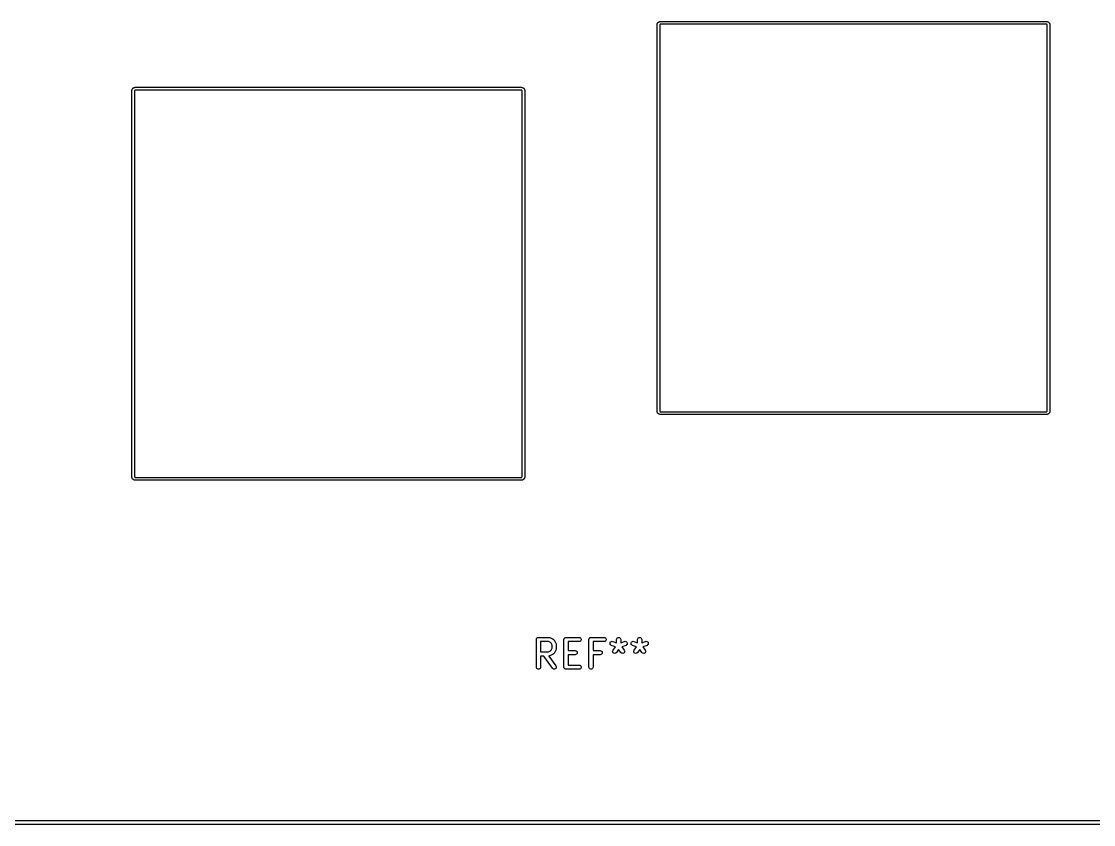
# Model space of a CAD drawing. Extents: x 69 to 219, y -146 to -40.
# Drawn here: x 111.46 to 150.27, y -135.97 to -106.9 of the extents above; entities that cross this region are included whole.
import ezdxf

# ---------------------------------------------------------------- set-up
doc = ezdxf.new("R2010")
doc.units = 0
doc.header["$MEASUREMENT"] = 0
doc.layers.add('BLACK', color=7, linetype='CONTINUOUS')

msp = doc.modelspace()

# ---------------------------------------------------------------- linework, layer by layer
at = {"layer": 'Black'}
for p, q in [((134.47, -107.03), (134.471, -107.026)), ((134.47, -121), (134.47, -107.03)), ((134.471, -107.011), (134.473, -107.006)), ((134.472, -107.014), (134.471, -107.011)), ((134.471, -107.017), (134.472, -107.014)), ((134.471, -107.02), (134.471, -107.017)), ((134.471, -107.022), (134.471, -107.02)), ((134.471, -107.026), (134.471, -107.022)), ((134.473, -107.006), (134.474, -107)), ((134.474, -107), (134.475, -106.997)), ((134.475, -106.997), (134.476, -106.997)), ((134.476, -106.997), (134.478, -106.989)), ((134.478, -106.989), (134.48, -106.982)), ((134.48, -106.982), (134.482, -106.979)), ((134.482, -106.979), (134.483, -106.976)), ((134.483, -106.976), (134.484, -106.974)), ((134.484, -106.974), (134.485, -106.971)), ((134.485, -106.971), (134.488, -106.966)), ((134.488, -106.966), (134.491, -106.961)), ((134.491, -106.961), (134.493, -106.959)), ((134.493, -106.959), (134.495, -106.957)), ((134.495, -106.955), (134.5, -106.95)), ((134.495, -106.957), (134.495, -106.955)), ((134.495, -106.957), (134.495, -106.957)), ((134.5, -106.95), (134.504, -106.945)), ((134.504, -106.945), (134.505, -106.944)), ((134.505, -106.944), (134.507, -106.942)), ((134.507, -106.942), (134.507, -106.941)), ((134.507, -106.941), (134.508, -106.941)), ((134.508, -106.941), (134.51, -106.939)), ((134.51, -106.939), (134.511, -106.938)), ((134.511, -106.938), (134.516, -106.934)), ((134.516, -106.934), (134.521, -106.929)), ((134.521, -106.929), (134.523, -106.929)), ((134.523, -106.929), (134.526, -106.926)), ((134.523, -106.929), (134.523, -106.929)), ((134.526, -106.926), (134.529, -106.924)), ((134.529, -106.924), (134.533, -106.921)), ((134.533, -106.921), (134.537, -106.919)), ((134.537, -106.919), (134.541, -106.918)), ((134.541, -106.918), (134.544, -106.916)), ((134.544, -106.916), (134.546, -106.916)), ((134.546, -106.915), (134.554, -106.913)), ((134.546, -106.916), (134.546, -106.915)), ((134.554, -106.913), (134.56, -106.91)), ((134.56, -106.91), (134.562, -106.91)), ((134.562, -106.91), (134.563, -106.91)), ((134.563, -106.909), (134.566, -106.908)), ((134.563, -106.91), (134.563, -106.909)), ((134.566, -106.908), (134.572, -106.907)), ((134.571, -107.026), (134.57, -107.028)), ((134.57, -107.028), (134.57, -107.032)), ((134.57, -107.032), (134.57, -107.034)), ((134.57, -107.034), (134.57, -120.996)), ((134.573, -107.018), (134.571, -107.026)), ((134.572, -106.907), (134.577, -106.905)), ((134.574, -107.018), (134.573, -107.018)), ((134.575, -107.016), (134.574, -107.018)), ((134.578, -107.012), (134.575, -107.016)), ((134.577, -106.905), (134.58, -106.906)), ((134.582, -107.009), (134.578, -107.012)), ((134.578, -107.012), (134.578, -107.012)), ((134.578, -107.012), (134.578, -107.012)), ((134.58, -106.906), (134.583, -106.905)), ((134.583, -107.008), (134.582, -107.009)), ((134.583, -106.905), (134.586, -106.905)), ((134.584, -107.008), (134.583, -107.008)), ((134.592, -107.005), (134.584, -107.007)), ((134.584, -107.007), (134.584, -107.008)), ((134.586, -106.905), (134.588, -106.905)), ((134.588, -106.905), (134.592, -106.905)), ((134.592, -106.905), (134.596, -106.904)), ((134.594, -107.004), (134.592, -107.005)), ((134.598, -107.004), (134.594, -107.004)), ((134.596, -106.904), (148.566, -106.904)), ((134.6, -107.004), (134.598, -107.004)), ((148.562, -107.004), (134.6, -107.004)), ((148.566, -107.004), (148.562, -107.004)), ((148.566, -106.904), (148.57, -106.905)), ((148.569, -107.004), (148.566, -107.004)), ((148.571, -107.005), (148.569, -107.004)), ((148.57, -106.905), (148.573, -106.905)), ((148.575, -107.006), (148.571, -107.005)), ((148.573, -106.905), (148.577, -106.905)), ((148.576, -107.007), (148.575, -107.006)), ((148.578, -107.007), (148.576, -107.007)), ((148.577, -106.905), (148.58, -106.905)), ((148.581, -107.009), (148.578, -107.007)), ((148.58, -106.905), (148.583, -106.906)), ((148.583, -107.011), (148.581, -107.009)), ((148.583, -106.906), (148.586, -106.905)), ((148.585, -107.012), (148.583, -107.011)), ((148.586, -107.014), (148.585, -107.012)), ((148.586, -106.905), (148.591, -106.907)), ((148.589, -107.018), (148.586, -107.014)), ((148.59, -107.019), (148.589, -107.018)), ((148.59, -107.02), (148.59, -107.019)), ((148.591, -107.022), (148.59, -107.02)), ((148.591, -106.907), (148.597, -106.908)), ((148.591, -107.023), (148.591, -107.022)), ((148.591, -107.024), (148.591, -107.023)), ((148.592, -107.032), (148.591, -107.024)), ((148.593, -107.036), (148.592, -107.032)), ((148.593, -120.993), (148.593, -107.036)), ((148.597, -106.908), (148.6, -106.909)), ((148.6, -106.909), (148.602, -106.91)), ((148.602, -106.91), (148.603, -106.911)), ((148.603, -106.911), (148.607, -106.912)), ((148.607, -106.912), (148.614, -106.914)), ((148.614, -106.914), (148.617, -106.916)), ((148.617, -106.916), (148.62, -106.917)), ((148.62, -106.917), (148.62, -106.917)), ((148.62, -106.917), (148.621, -106.917)), ((148.621, -106.917), (148.628, -106.921)), ((148.628, -106.921), (148.635, -106.925)), ((148.635, -106.925), (148.635, -106.925)), ((148.635, -106.925), (148.636, -106.926)), ((148.636, -106.926), (148.639, -106.928)), ((148.639, -106.928), (148.641, -106.929)), ((148.641, -106.929), (148.645, -106.933)), ((148.645, -106.933), (148.65, -106.937)), ((148.65, -106.937), (148.653, -106.94)), ((148.653, -106.94), (148.656, -106.942)), ((148.656, -106.942), (148.658, -106.944)), ((148.658, -106.944), (148.659, -106.945)), ((148.659, -106.945), (148.663, -106.95)), ((148.663, -106.95), (148.668, -106.955)), ((148.668, -106.955), (148.668, -106.957)), ((148.668, -106.957), (148.67, -106.959)), ((148.67, -106.959), (148.67, -106.96)), ((148.67, -106.96), (148.671, -106.961)), ((148.671, -106.961), (148.674, -106.965)), ((148.674, -106.965), (148.677, -106.97)), ((148.677, -106.97), (148.68, -106.976)), ((148.68, -106.976), (148.683, -106.982)), ((148.683, -106.982), (148.685, -106.989)), ((148.685, -106.989), (148.687, -106.997)), ((148.687, -106.997), (148.688, -106.999)), ((148.688, -106.999), (148.688, -107.001)), ((148.688, -107.001), (148.69, -107.009)), ((148.69, -107.009), (148.691, -107.017)), ((148.691, -107.017), (148.691, -107.018)), ((148.691, -107.018), (148.692, -107.022)), ((148.692, -107.022), (148.693, -107.03)), ((148.693, -107.03), (148.693, -121)), ((115.458, -109.412), (115.459, -109.408)), ((115.458, -123.382), (115.458, -109.412)), ((115.459, -109.396), (115.461, -109.389)), ((115.459, -109.398), (115.459, -109.396)), ((115.459, -109.399), (115.459, -109.398)), ((115.459, -109.401), (115.459, -109.399)), ((115.459, -109.405), (115.459, -109.401)), ((115.459, -109.408), (115.459, -109.405)), ((115.461, -109.389), (115.462, -109.382)), ((115.462, -109.382), (115.463, -109.381)), ((115.463, -109.379), (115.464, -109.378)), ((115.463, -109.381), (115.463, -109.379)), ((115.464, -109.378), (115.466, -109.371)), ((115.464, -109.378), (115.464, -109.378)), ((115.466, -109.371), (115.468, -109.364)), ((115.468, -109.364), (115.47, -109.361)), ((115.47, -109.361), (115.471, -109.358)), ((115.471, -109.358), (115.472, -109.356)), ((115.472, -109.356), (115.473, -109.353)), ((115.473, -109.353), (115.476, -109.348)), ((115.476, -109.348), (115.479, -109.343)), ((115.479, -109.343), (115.481, -109.341)), ((115.481, -109.341), (115.483, -109.339)), ((115.483, -109.337), (115.488, -109.332)), ((115.483, -109.339), (115.483, -109.337)), ((115.483, -109.339), (115.483, -109.339)), ((115.488, -109.332), (115.492, -109.327)), ((115.492, -109.327), (115.493, -109.326)), ((115.493, -109.325), (115.496, -109.322)), ((115.493, -109.326), (115.493, -109.325)), ((115.496, -109.322), (115.499, -109.319)), ((115.499, -109.319), (115.502, -109.316)), ((115.502, -109.316), (115.505, -109.313)), ((115.505, -109.313), (115.509, -109.311)), ((115.509, -109.311), (115.513, -109.308)), ((115.513, -109.308), (115.514, -109.308)), ((115.514, -109.308), (115.515, -109.307)), ((115.515, -109.307), (115.516, -109.306)), ((115.516, -109.306), (115.517, -109.306)), ((115.517, -109.306), (115.523, -109.302)), ((115.523, -109.302), (115.53, -109.299)), ((115.53, -109.299), (115.531, -109.298)), ((115.531, -109.298), (115.534, -109.296)), ((115.531, -109.298), (115.531, -109.298)), ((115.534, -109.296), (115.538, -109.295)), ((115.538, -109.295), (115.542, -109.293)), ((115.542, -109.293), (115.547, -109.292)), ((115.547, -109.292), (115.551, -109.291)), ((115.551, -109.291), (115.553, -109.29)), ((115.553, -109.29), (115.555, -109.29)), ((115.555, -109.29), (115.563, -109.288)), ((115.559, -109.406), (115.558, -109.41)), ((115.558, -109.41), (115.558, -109.412)), ((115.558, -109.412), (115.558, -109.416)), ((115.558, -109.416), (115.558, -123.378)), ((115.56, -109.403), (115.559, -109.406)), ((115.561, -109.402), (115.56, -109.403)), ((115.563, -109.398), (115.561, -109.4)), ((115.561, -109.4), (115.561, -109.402)), ((115.563, -109.288), (115.571, -109.287)), ((115.566, -109.394), (115.563, -109.398)), ((115.567, -109.392), (115.566, -109.394)), ((115.568, -109.392), (115.567, -109.392)), ((115.569, -109.391), (115.568, -109.392)), ((115.576, -109.388), (115.569, -109.391)), ((115.571, -109.287), (115.574, -109.287)), ((115.574, -109.287), (115.576, -109.287)), ((115.576, -109.287), (115.58, -109.287)), ((115.577, -109.387), (115.576, -109.388)), ((115.578, -109.387), (115.577, -109.387)), ((115.582, -109.386), (115.578, -109.387)), ((115.58, -109.287), (115.584, -109.286)), ((115.586, -109.386), (115.582, -109.386)), ((115.584, -109.286), (129.554, -109.286)), ((115.588, -109.386), (115.586, -109.386)), ((129.55, -109.386), (115.588, -109.386)), ((129.554, -109.386), (129.55, -109.386)), ((129.554, -109.286), (129.558, -109.287)), ((129.557, -109.386), (129.554, -109.386)), ((129.561, -109.387), (129.557, -109.386)), ((129.558, -109.287), (129.561, -109.287)), ((129.561, -109.287), (129.565, -109.287)), ((129.562, -109.387), (129.561, -109.387)), ((129.563, -109.388), (129.562, -109.387)), ((129.57, -109.391), (129.563, -109.388)), ((129.565, -109.287), (129.568, -109.287)), ((129.568, -109.287), (129.576, -109.288)), ((129.573, -109.394), (129.57, -109.391)), ((129.57, -109.391), (129.57, -109.391)), ((129.574, -109.396), (129.573, -109.394)), ((129.577, -109.4), (129.574, -109.396)), ((129.576, -109.288), (129.584, -109.29)), ((129.578, -109.401), (129.577, -109.4)), ((129.578, -109.402), (129.578, -109.401)), ((129.579, -109.403), (129.578, -109.402)), ((129.578, -109.402), (129.578, -109.402)), ((129.58, -109.406), (129.579, -109.403)), ((129.581, -109.41), (129.58, -109.406)), ((129.581, -109.412), (129.581, -109.41)), ((129.581, -109.416), (129.581, -109.412)), ((129.581, -123.378), (129.581, -109.416)), ((129.584, -109.29), (129.586, -109.29)), ((129.586, -109.29), (129.588, -109.291)), ((129.588, -109.291), (129.592, -109.292)), ((129.592, -109.292), (129.597, -109.293)), ((129.597, -109.293), (129.601, -109.295)), ((129.601, -109.295), (129.605, -109.296)), ((129.605, -109.296), (129.608, -109.298)), ((129.608, -109.298), (129.609, -109.299)), ((129.609, -109.299), (129.616, -109.302)), ((129.616, -109.302), (129.622, -109.306)), ((129.622, -109.306), (129.623, -109.306)), ((129.623, -109.306), (129.624, -109.307)), ((129.624, -109.307), (129.627, -109.309)), ((129.627, -109.309), (129.629, -109.31)), ((129.629, -109.31), (129.635, -109.316)), ((129.635, -109.316), (129.641, -109.321)), ((129.641, -109.321), (129.643, -109.323)), ((129.643, -109.323), (129.644, -109.324)), ((129.644, -109.324), (129.646, -109.326)), ((129.646, -109.326), (129.647, -109.327)), ((129.647, -109.327), (129.651, -109.332)), ((129.651, -109.332), (129.656, -109.337)), ((129.656, -109.337), (129.656, -109.339)), ((129.656, -109.339), (129.658, -109.341)), ((129.658, -109.341), (129.658, -109.342)), ((129.658, -109.342), (129.659, -109.343)), ((129.659, -109.343), (129.662, -109.347)), ((129.662, -109.347), (129.665, -109.352)), ((129.665, -109.352), (129.668, -109.358)), ((129.668, -109.358), (129.671, -109.364)), ((129.671, -109.364), (129.673, -109.371)), ((129.673, -109.371), (129.675, -109.378)), ((129.675, -109.378), (129.675, -109.378)), ((129.675, -109.378), (129.676, -109.379)), ((129.676, -109.379), (129.676, -109.381)), ((129.676, -109.381), (129.677, -109.382)), ((129.677, -109.382), (129.678, -109.389)), ((129.678, -109.389), (129.68, -109.396)), ((129.68, -109.396), (129.68, -109.398)), ((129.68, -109.398), (129.68, -109.399)), ((129.68, -109.399), (129.68, -109.401)), ((129.68, -109.401), (129.68, -109.405)), ((129.68, -109.405), (129.68, -109.408)), ((129.68, -109.408), (129.681, -109.412)), ((129.681, -109.412), (129.681, -123.382)), ((134.471, -121.004), (134.47, -121)), ((134.471, -121.007), (134.471, -121.004)), ((134.471, -121.011), (134.471, -121.007)), ((134.471, -121.014), (134.471, -121.011)), ((134.472, -121.017), (134.471, -121.014)), ((134.471, -121.02), (134.472, -121.017)), ((134.473, -121.025), (134.471, -121.02)), ((134.474, -121.031), (134.473, -121.025)), ((134.475, -121.034), (134.474, -121.031)), ((134.476, -121.036), (134.475, -121.034)), ((134.477, -121.037), (134.476, -121.036)), ((134.478, -121.041), (134.477, -121.037)), ((134.48, -121.048), (134.478, -121.041)), ((134.482, -121.051), (134.48, -121.048)), ((134.483, -121.054), (134.482, -121.051)), ((134.484, -121.056), (134.483, -121.054)), ((134.485, -121.059), (134.484, -121.056)), ((134.488, -121.064), (134.485, -121.059)), ((134.491, -121.069), (134.488, -121.064)), ((134.493, -121.071), (134.491, -121.069)), ((134.495, -121.073), (134.493, -121.071)), ((134.495, -121.074), (134.495, -121.073)), ((134.498, -121.078), (134.495, -121.074)), ((134.503, -121.084), (134.498, -121.078)), ((134.506, -121.087), (134.503, -121.084)), ((134.508, -121.09), (134.506, -121.087)), ((134.51, -121.092), (134.508, -121.09)), ((134.511, -121.093), (134.51, -121.092)), ((134.516, -121.097), (134.511, -121.093)), ((134.521, -121.102), (134.516, -121.097)), ((134.57, -120.996), (134.57, -121)), ((134.57, -121), (134.57, -121.003)), ((134.57, -121.003), (134.571, -121.005)), ((134.571, -121.005), (134.572, -121.009)), ((134.572, -121.009), (134.573, -121.01)), ((134.573, -121.01), (134.573, -121.012)), ((134.573, -121.012), (134.575, -121.014)), ((134.575, -121.014), (134.578, -121.018)), ((134.578, -121.018), (134.578, -121.019)), ((134.578, -121.019), (134.58, -121.02)), ((134.58, -121.02), (134.583, -121.022)), ((134.583, -121.022), (134.585, -121.023)), ((134.585, -121.023), (134.587, -121.024)), ((134.587, -121.024), (134.588, -121.025)), ((134.588, -121.025), (134.589, -121.025)), ((134.589, -121.025), (134.59, -121.025)), ((134.59, -121.025), (134.594, -121.026)), ((134.594, -121.026), (134.598, -121.026)), ((134.598, -121.026), (134.6, -121.026)), ((134.6, -121.026), (148.562, -121.026)), ((148.562, -121.026), (148.566, -121.026)), ((148.566, -121.026), (148.569, -121.026)), ((148.569, -121.026), (148.573, -121.025)), ((148.573, -121.025), (148.574, -121.025)), ((148.574, -121.025), (148.574, -121.025)), ((148.574, -121.025), (148.575, -121.025)), ((148.575, -121.025), (148.576, -121.024)), ((148.576, -121.024), (148.579, -121.023)), ((148.579, -121.023), (148.582, -121.02)), ((148.582, -121.02), (148.583, -121.02)), ((148.583, -121.02), (148.585, -121.019)), ((148.583, -121.02), (148.583, -121.02)), ((148.585, -121.018), (148.586, -121.016)), ((148.585, -121.019), (148.585, -121.018)), ((148.586, -121.016), (148.589, -121.012)), ((148.589, -121.012), (148.59, -121.011)), ((148.59, -121.01), (148.591, -121.009)), ((148.59, -121.011), (148.59, -121.01)), ((148.59, -121.01), (148.59, -121.01)), ((148.591, -121.007), (148.592, -121)), ((148.591, -121.008), (148.591, -121.007)), ((148.591, -121.009), (148.591, -121.008)), ((148.591, -121.008), (148.591, -121.008)), ((148.592, -121), (148.593, -120.993)), ((148.593, -120.993), (148.593, -120.993)), ((148.65, -121.094), (148.645, -121.098)), ((148.655, -121.089), (148.65, -121.094)), ((148.66, -121.084), (148.655, -121.089)), ((148.665, -121.078), (148.66, -121.084)), ((148.67, -121.071), (148.665, -121.078)), ((148.671, -121.069), (148.67, -121.07)), ((148.67, -121.07), (148.67, -121.071)), ((148.674, -121.065), (148.671, -121.069)), ((148.677, -121.06), (148.674, -121.065)), ((148.68, -121.054), (148.677, -121.06)), ((148.683, -121.048), (148.68, -121.054)), ((148.685, -121.041), (148.683, -121.048)), ((148.687, -121.034), (148.685, -121.041)), ((148.688, -121.032), (148.687, -121.034)), ((148.69, -121.022), (148.688, -121.03)), ((148.688, -121.03), (148.688, -121.032)), ((148.691, -121.014), (148.69, -121.022)), ((148.692, -121.007), (148.691, -121.014)), ((148.691, -121.014), (148.691, -121.014)), ((148.693, -121), (148.692, -121.007)), ((134.523, -121.102), (134.521, -121.102)), ((134.525, -121.104), (134.523, -121.102)), ((134.526, -121.104), (134.525, -121.104)), ((134.527, -121.105), (134.526, -121.104)), ((134.533, -121.108), (134.527, -121.105)), ((134.538, -121.112), (134.533, -121.108)), ((134.542, -121.114), (134.538, -121.112)), ((134.544, -121.115), (134.542, -121.114)), ((134.545, -121.115), (134.544, -121.115)), ((134.546, -121.116), (134.545, -121.115)), ((134.554, -121.118), (134.546, -121.116)), ((134.56, -121.121), (134.554, -121.118)), ((134.562, -121.121), (134.56, -121.121)), ((134.563, -121.121), (134.562, -121.121)), ((134.565, -121.122), (134.563, -121.121)), ((134.567, -121.122), (134.565, -121.122)), ((134.575, -121.124), (134.567, -121.122)), ((134.583, -121.125), (134.575, -121.124)), ((134.586, -121.125), (134.583, -121.125)), ((134.588, -121.125), (134.586, -121.125)), ((134.592, -121.125), (134.588, -121.125)), ((134.596, -121.126), (134.592, -121.125)), ((148.566, -121.126), (134.596, -121.126)), ((148.57, -121.125), (148.566, -121.126)), ((148.573, -121.125), (148.57, -121.125)), ((148.577, -121.125), (148.573, -121.125)), ((148.58, -121.125), (148.577, -121.125)), ((148.588, -121.124), (148.58, -121.125)), ((148.596, -121.122), (148.588, -121.124)), ((148.598, -121.122), (148.596, -121.122)), ((148.6, -121.121), (148.598, -121.122)), ((148.607, -121.119), (148.6, -121.121)), ((148.614, -121.117), (148.607, -121.119)), ((148.62, -121.114), (148.614, -121.117)), ((148.626, -121.111), (148.62, -121.114)), ((148.62, -121.114), (148.62, -121.114)), ((148.629, -121.109), (148.626, -121.111)), ((148.632, -121.108), (148.629, -121.109)), ((148.637, -121.104), (148.632, -121.108)), ((148.641, -121.102), (148.637, -121.104)), ((148.645, -121.098), (148.641, -121.102)), ((115.459, -123.386), (115.458, -123.382)), ((115.459, -123.39), (115.459, -123.386)), ((115.459, -123.392), (115.459, -123.39)), ((115.459, -123.395), (115.459, -123.392)), ((115.46, -123.398), (115.459, -123.395)), ((115.459, -123.401), (115.46, -123.398)), ((115.461, -123.406), (115.459, -123.401)), ((115.462, -123.412), (115.461, -123.406)), ((115.463, -123.415), (115.462, -123.412)), ((115.464, -123.415), (115.463, -123.415)), ((115.466, -123.423), (115.464, -123.415)), ((115.468, -123.43), (115.466, -123.423)), ((115.558, -123.378), (115.558, -123.38)), ((115.558, -123.38), (115.558, -123.384)), ((115.558, -123.384), (115.559, -123.386)), ((115.559, -123.386), (115.561, -123.394)), ((115.561, -123.394), (115.562, -123.394)), ((115.562, -123.394), (115.563, -123.396)), ((115.563, -123.396), (115.566, -123.4)), ((115.566, -123.4), (115.566, -123.4)), ((115.566, -123.4), (115.566, -123.4)), ((115.566, -123.4), (115.57, -123.403)), ((115.57, -123.403), (115.571, -123.404)), ((115.571, -123.404), (115.573, -123.405)), ((115.573, -123.405), (115.577, -123.406)), ((115.577, -123.406), (115.579, -123.407)), ((115.579, -123.407), (115.579, -123.407)), ((115.579, -123.407), (115.582, -123.408)), ((115.582, -123.408), (115.586, -123.408)), ((115.586, -123.408), (115.588, -123.408)), ((115.588, -123.408), (129.55, -123.408)), ((129.55, -123.408), (129.554, -123.408)), ((129.554, -123.408), (129.557, -123.408)), ((129.557, -123.408), (129.56, -123.407)), ((129.56, -123.407), (129.562, -123.406)), ((129.56, -123.407), (129.56, -123.407)), ((129.562, -123.406), (129.566, -123.405)), ((129.566, -123.405), (129.568, -123.404)), ((129.568, -123.404), (129.571, -123.401)), ((129.568, -123.404), (129.568, -123.404)), ((129.571, -123.401), (129.573, -123.4)), ((129.573, -123.4), (129.574, -123.398)), ((129.574, -123.398), (129.577, -123.394)), ((129.577, -123.394), (129.578, -123.393)), ((129.578, -123.392), (129.58, -123.386)), ((129.578, -123.393), (129.578, -123.392)), ((129.58, -123.386), (129.581, -123.384)), ((129.581, -123.38), (129.581, -123.378)), ((129.581, -123.384), (129.581, -123.38)), ((129.673, -123.423), (129.671, -123.43)), ((129.675, -123.415), (129.673, -123.423)), ((129.676, -123.415), (129.675, -123.415)), ((129.677, -123.412), (129.676, -123.415)), ((129.678, -123.406), (129.677, -123.412)), ((129.68, -123.401), (129.678, -123.406)), ((129.68, -123.395), (129.679, -123.398)), ((129.679, -123.398), (129.68, -123.401)), ((129.681, -123.382), (129.68, -123.386)), ((129.68, -123.386), (129.68, -123.39)), ((129.68, -123.39), (129.68, -123.392)), ((129.68, -123.392), (129.68, -123.395)), ((115.47, -123.433), (115.468, -123.43)), ((115.471, -123.436), (115.47, -123.433)), ((115.472, -123.438), (115.471, -123.436)), ((115.473, -123.441), (115.472, -123.438)), ((115.476, -123.446), (115.473, -123.441)), ((115.479, -123.451), (115.476, -123.446)), ((115.481, -123.453), (115.479, -123.451)), ((115.483, -123.455), (115.481, -123.453)), ((115.483, -123.457), (115.483, -123.455)), ((115.483, -123.455), (115.483, -123.455)), ((115.488, -123.462), (115.483, -123.457)), ((115.492, -123.467), (115.488, -123.462)), ((115.493, -123.468), (115.492, -123.467)), ((115.495, -123.47), (115.493, -123.468)), ((115.495, -123.471), (115.495, -123.47)), ((115.496, -123.471), (115.495, -123.471)), ((115.498, -123.473), (115.496, -123.471)), ((115.499, -123.474), (115.498, -123.473)), ((115.504, -123.478), (115.499, -123.474)), ((115.509, -123.483), (115.504, -123.478)), ((115.511, -123.483), (115.509, -123.483)), ((115.514, -123.486), (115.511, -123.483)), ((115.511, -123.483), (115.511, -123.483)), ((115.517, -123.488), (115.514, -123.486)), ((115.521, -123.491), (115.517, -123.488)), ((115.525, -123.493), (115.521, -123.491)), ((115.529, -123.494), (115.525, -123.493)), ((115.532, -123.496), (115.529, -123.494)), ((115.534, -123.497), (115.532, -123.496)), ((115.538, -123.498), (115.534, -123.497)), ((115.544, -123.501), (115.538, -123.498)), ((115.55, -123.503), (115.544, -123.501)), ((115.555, -123.504), (115.55, -123.503)), ((115.563, -123.506), (115.555, -123.504)), ((115.571, -123.507), (115.563, -123.506)), ((115.574, -123.507), (115.571, -123.507)), ((115.576, -123.507), (115.574, -123.507)), ((115.58, -123.507), (115.576, -123.507)), ((115.584, -123.508), (115.58, -123.507)), ((129.554, -123.508), (115.584, -123.508)), ((129.558, -123.507), (129.554, -123.508)), ((129.561, -123.507), (129.558, -123.507)), ((129.565, -123.507), (129.561, -123.507)), ((129.568, -123.507), (129.565, -123.507)), ((129.576, -123.506), (129.568, -123.507)), ((129.584, -123.504), (129.576, -123.506)), ((129.589, -123.503), (129.584, -123.504)), ((129.595, -123.501), (129.589, -123.503)), ((129.601, -123.498), (129.595, -123.501)), ((129.605, -123.497), (129.601, -123.498)), ((129.607, -123.496), (129.605, -123.497)), ((129.61, -123.494), (129.607, -123.496)), ((129.614, -123.493), (129.61, -123.494)), ((129.618, -123.491), (129.614, -123.493)), ((129.622, -123.488), (129.618, -123.491)), ((129.625, -123.486), (129.622, -123.488)), ((129.628, -123.483), (129.625, -123.486)), ((129.63, -123.482), (129.628, -123.483)), ((129.633, -123.479), (129.63, -123.482)), ((129.638, -123.475), (129.633, -123.479)), ((129.641, -123.472), (129.638, -123.475)), ((129.644, -123.47), (129.641, -123.472)), ((129.646, -123.468), (129.644, -123.47)), ((129.647, -123.467), (129.646, -123.468)), ((129.651, -123.462), (129.647, -123.467)), ((129.656, -123.457), (129.651, -123.462)), ((129.658, -123.453), (129.656, -123.455)), ((129.656, -123.455), (129.656, -123.457)), ((129.659, -123.451), (129.658, -123.452)), ((129.658, -123.452), (129.658, -123.453)), ((129.662, -123.447), (129.659, -123.451)), ((129.665, -123.442), (129.662, -123.447)), ((129.668, -123.436), (129.665, -123.442)), ((129.671, -123.43), (129.668, -123.436)), ((130.101, -129.254), (130.104, -129.248)), ((130.104, -129.248), (130.105, -129.242)), ((130.105, -129.242), (130.108, -129.236)), ((130.108, -129.236), (130.11, -129.23)), ((130.11, -129.23), (130.115, -129.225)), ((130.115, -129.225), (130.118, -129.219)), ((130.118, -129.219), (130.123, -129.215)), ((130.123, -129.215), (130.127, -129.21)), ((130.127, -129.21), (130.133, -129.207)), ((130.133, -129.207), (130.138, -129.202)), ((130.138, -129.202), (130.144, -129.2)), ((130.144, -129.2), (130.15, -129.197)), ((130.15, -129.197), (130.156, -129.196)), ((130.156, -129.196), (130.162, -129.194)), ((130.162, -129.194), (130.169, -129.194)), ((130.169, -129.194), (130.175, -129.192)), ((130.175, -129.192), (130.556, -129.192)), ((130.556, -129.192), (130.56, -129.193)), ((130.56, -129.193), (130.565, -129.193)), ((130.565, -129.193), (130.573, -129.195)), ((130.573, -129.195), (130.582, -129.197)), ((130.582, -129.197), (130.586, -129.199)), ((130.586, -129.199), (130.59, -129.2)), ((130.59, -129.2), (130.685, -129.248)), ((130.685, -129.248), (130.695, -129.255)), ((131.101, -129.254), (131.104, -129.248)), ((131.104, -129.248), (131.105, -129.242)), ((131.105, -129.242), (131.108, -129.236)), ((131.108, -129.236), (131.11, -129.23)), ((131.11, -129.23), (131.115, -129.225)), ((131.115, -129.225), (131.118, -129.219)), ((131.118, -129.219), (131.123, -129.215)), ((131.123, -129.215), (131.127, -129.21)), ((131.127, -129.21), (131.133, -129.207)), ((131.133, -129.207), (131.138, -129.202)), ((131.138, -129.202), (131.144, -129.2)), ((131.144, -129.2), (131.15, -129.197)), ((131.15, -129.197), (131.156, -129.196)), ((131.156, -129.196), (131.162, -129.194)), ((131.162, -129.194), (131.169, -129.194)), ((131.169, -129.194), (131.175, -129.192)), ((131.175, -129.192), (131.651, -129.192)), ((131.651, -129.192), (131.677, -129.197)), ((131.677, -129.197), (131.7, -129.21)), ((131.7, -129.21), (131.716, -129.23)), ((131.716, -129.23), (131.725, -129.254)), ((132.006, -129.254), (132.008, -129.248)), ((132.008, -129.248), (132.01, -129.242)), ((132.01, -129.242), (132.013, -129.236)), ((132.013, -129.236), (132.015, -129.23)), ((132.015, -129.23), (132.019, -129.225)), ((132.019, -129.225), (132.023, -129.219)), ((132.023, -129.219), (132.028, -129.215)), ((132.028, -129.215), (132.032, -129.21)), ((132.032, -129.21), (132.037, -129.207)), ((132.037, -129.207), (132.042, -129.202)), ((132.042, -129.202), (132.049, -129.2)), ((132.049, -129.2), (132.054, -129.197)), ((132.054, -129.197), (132.061, -129.196)), ((132.061, -129.196), (132.067, -129.194)), ((132.067, -129.194), (132.074, -129.194)), ((132.074, -129.194), (132.08, -129.192)), ((132.08, -129.192), (132.556, -129.192)), ((132.556, -129.192), (132.582, -129.197)), ((132.582, -129.197), (132.604, -129.21)), ((132.604, -129.21), (132.621, -129.23)), ((132.621, -129.23), (132.63, -129.254)), ((133.005, -129.267), (133.01, -129.242)), ((133.01, -129.242), (133.023, -129.219)), ((133.023, -129.219), (133.042, -129.202)), ((133.042, -129.202), (133.067, -129.194)), ((133.067, -129.194), (133.093, -129.194)), ((133.093, -129.194), (133.118, -129.202)), ((133.118, -129.202), (133.137, -129.219)), ((133.137, -129.219), (133.15, -129.242)), ((133.15, -129.242), (133.155, -129.267)), ((133.767, -129.267), (133.771, -129.242)), ((133.771, -129.242), (133.784, -129.219)), ((133.784, -129.219), (133.804, -129.202)), ((133.804, -129.202), (133.829, -129.194)), ((133.829, -129.194), (133.855, -129.194)), ((133.855, -129.194), (133.879, -129.202)), ((133.879, -129.202), (133.899, -129.219)), ((133.899, -129.219), (133.912, -129.242)), ((133.912, -129.242), (133.917, -129.267)), ((130.1, -129.267), (130.101, -129.261)), ((130.1, -130.267), (130.1, -129.267)), ((130.101, -129.261), (130.101, -129.254)), ((130.25, -129.342), (130.25, -129.716)), ((130.538, -129.342), (130.25, -129.342)), ((130.607, -129.377), (130.538, -129.342)), ((130.637, -129.407), (130.607, -129.377)), ((130.672, -129.476), (130.637, -129.407)), ((130.637, -129.652), (130.672, -129.583)), ((130.672, -129.583), (130.672, -129.476)), ((130.695, -129.255), (130.704, -129.262)), ((130.704, -129.262), (130.752, -129.31)), ((130.752, -129.31), (130.759, -129.319)), ((130.759, -129.319), (130.766, -129.329)), ((130.766, -129.329), (130.814, -129.424)), ((130.814, -129.634), (130.766, -129.729)), ((130.814, -129.424), (130.815, -129.428)), ((130.815, -129.63), (130.814, -129.634)), ((130.815, -129.428), (130.817, -129.432)), ((130.817, -129.626), (130.815, -129.63)), ((130.817, -129.432), (130.819, -129.441)), ((130.819, -129.618), (130.817, -129.626)), ((130.819, -129.441), (130.821, -129.449)), ((130.821, -129.609), (130.819, -129.618)), ((130.821, -129.449), (130.821, -129.454)), ((130.821, -129.454), (130.822, -129.458)), ((130.822, -129.601), (130.821, -129.605)), ((130.821, -129.605), (130.821, -129.609)), ((130.822, -129.458), (130.822, -129.601)), ((131.1, -129.267), (131.101, -129.261)), ((131.1, -130.267), (131.1, -129.267)), ((131.101, -129.261), (131.101, -129.254)), ((131.651, -129.342), (131.25, -129.342)), ((131.25, -129.342), (131.25, -129.669)), ((131.677, -129.338), (131.651, -129.342)), ((131.7, -129.325), (131.677, -129.338)), ((131.716, -129.305), (131.7, -129.325)), ((131.725, -129.28), (131.716, -129.305)), ((131.725, -129.254), (131.725, -129.28)), ((132.005, -129.267), (132.006, -129.261)), ((132.005, -130.267), (132.005, -129.267)), ((132.006, -129.261), (132.006, -129.254)), ((132.556, -129.342), (132.155, -129.342)), ((132.155, -129.342), (132.155, -129.669)), ((132.582, -129.338), (132.556, -129.342)), ((132.604, -129.325), (132.582, -129.338)), ((132.621, -129.305), (132.604, -129.325)), ((132.63, -129.28), (132.621, -129.305)), ((132.63, -129.254), (132.63, -129.28)), ((132.768, -129.395), (132.778, -129.371)), ((132.768, -129.421), (132.768, -129.395)), ((132.776, -129.446), (132.768, -129.421)), ((132.792, -129.466), (132.776, -129.446)), ((132.778, -129.371), (132.796, -129.351)), ((132.814, -129.48), (132.792, -129.466)), ((132.796, -129.351), (132.818, -129.339)), ((132.961, -129.539), (132.814, -129.48)), ((132.818, -129.339), (132.844, -129.335)), ((132.844, -129.335), (132.87, -129.341)), ((132.87, -129.341), (133.005, -129.395)), ((132.877, -129.651), (132.961, -129.539)), ((133.08, -129.63), (132.997, -129.741)), ((133.005, -129.395), (133.005, -129.267)), ((133.163, -129.741), (133.08, -129.63)), ((133.155, -129.267), (133.155, -129.395)), ((133.155, -129.395), (133.29, -129.341)), ((133.346, -129.48), (133.199, -129.539)), ((133.199, -129.539), (133.283, -129.651)), ((133.29, -129.341), (133.316, -129.335)), ((133.316, -129.335), (133.342, -129.339)), ((133.342, -129.339), (133.364, -129.351)), ((133.368, -129.466), (133.346, -129.48)), ((133.364, -129.351), (133.382, -129.371)), ((133.384, -129.446), (133.368, -129.466)), ((133.382, -129.371), (133.392, -129.395)), ((133.392, -129.421), (133.384, -129.446)), ((133.392, -129.395), (133.392, -129.421)), ((133.53, -129.395), (133.54, -129.371)), ((133.53, -129.421), (133.53, -129.395)), ((133.538, -129.446), (133.53, -129.421)), ((133.554, -129.466), (133.538, -129.446)), ((133.54, -129.371), (133.557, -129.351)), ((133.576, -129.48), (133.554, -129.466)), ((133.557, -129.351), (133.58, -129.339)), ((133.723, -129.539), (133.576, -129.48)), ((133.58, -129.339), (133.606, -129.335)), ((133.606, -129.335), (133.632, -129.341)), ((133.632, -129.341), (133.767, -129.395)), ((133.639, -129.651), (133.723, -129.539)), ((133.842, -129.63), (133.759, -129.741)), ((133.767, -129.395), (133.767, -129.267)), ((133.925, -129.741), (133.842, -129.63)), ((133.917, -129.267), (133.917, -129.395)), ((133.917, -129.395), (134.052, -129.341)), ((134.108, -129.48), (133.961, -129.539)), ((133.961, -129.539), (134.045, -129.651)), ((134.052, -129.341), (134.078, -129.335)), ((134.078, -129.335), (134.103, -129.339)), ((134.103, -129.339), (134.126, -129.351)), ((134.13, -129.466), (134.108, -129.48)), ((134.126, -129.351), (134.144, -129.371)), ((134.146, -129.446), (134.13, -129.466)), ((134.144, -129.371), (134.153, -129.395)), ((134.154, -129.421), (134.146, -129.446)), ((134.153, -129.395), (134.154, -129.421)), ((130.25, -129.716), (130.538, -129.716)), ((130.374, -129.866), (130.25, -129.866)), ((130.25, -129.866), (130.25, -130.267)), ((130.685, -130.31), (130.374, -129.866)), ((130.538, -129.716), (130.607, -129.682)), ((130.56, -129.865), (130.557, -129.866)), ((130.557, -129.866), (130.808, -130.224)), ((130.565, -129.866), (130.56, -129.865)), ((130.573, -129.863), (130.565, -129.866)), ((130.582, -129.862), (130.573, -129.863)), ((130.586, -129.86), (130.582, -129.862)), ((130.59, -129.858), (130.586, -129.86)), ((130.685, -129.811), (130.59, -129.858)), ((130.607, -129.682), (130.637, -129.652)), ((130.695, -129.803), (130.685, -129.811)), ((130.704, -129.797), (130.695, -129.803)), ((130.752, -129.749), (130.704, -129.797)), ((130.759, -129.739), (130.752, -129.749)), ((130.766, -129.729), (130.759, -129.739)), ((131.25, -129.669), (131.509, -129.669)), ((131.509, -129.819), (131.25, -129.819)), ((131.25, -129.819), (131.25, -130.192)), ((131.509, -129.669), (131.534, -129.673)), ((131.534, -129.814), (131.509, -129.819)), ((131.534, -129.673), (131.557, -129.686)), ((131.557, -129.801), (131.534, -129.814)), ((131.557, -129.686), (131.574, -129.706)), ((131.574, -129.781), (131.557, -129.801)), ((131.574, -129.706), (131.582, -129.731)), ((131.582, -129.757), (131.574, -129.781)), ((131.582, -129.731), (131.582, -129.757)), ((132.155, -129.669), (132.413, -129.669)), ((132.413, -129.819), (132.155, -129.819)), ((132.155, -129.819), (132.155, -130.267)), ((132.413, -129.669), (132.439, -129.673)), ((132.439, -129.814), (132.413, -129.819)), ((132.439, -129.673), (132.462, -129.686)), ((132.462, -129.801), (132.439, -129.814)), ((132.462, -129.686), (132.478, -129.706)), ((132.478, -129.781), (132.462, -129.801)), ((132.478, -129.706), (132.487, -129.731)), ((132.487, -129.757), (132.478, -129.781)), ((132.487, -129.731), (132.487, -129.757)), ((132.862, -129.7), (132.865, -129.674)), ((132.868, -129.725), (132.862, -129.7)), ((132.865, -129.674), (132.877, -129.651)), ((132.882, -129.747), (132.868, -129.725)), ((132.903, -129.763), (132.882, -129.747)), ((132.928, -129.77), (132.903, -129.763)), ((132.954, -129.769), (132.928, -129.77)), ((132.978, -129.759), (132.954, -129.769)), ((132.997, -129.741), (132.978, -129.759)), ((133.182, -129.759), (133.163, -129.741)), ((133.206, -129.769), (133.182, -129.759)), ((133.232, -129.77), (133.206, -129.769)), ((133.257, -129.763), (133.232, -129.77)), ((133.278, -129.747), (133.257, -129.763)), ((133.292, -129.725), (133.278, -129.747)), ((133.283, -129.651), (133.295, -129.674)), ((133.298, -129.7), (133.292, -129.725)), ((133.295, -129.674), (133.298, -129.7)), ((133.624, -129.7), (133.627, -129.674)), ((133.63, -129.725), (133.624, -129.7)), ((133.627, -129.674), (133.639, -129.651)), ((133.644, -129.747), (133.63, -129.725)), ((133.665, -129.763), (133.644, -129.747)), ((133.69, -129.77), (133.665, -129.763)), ((133.716, -129.769), (133.69, -129.77)), ((133.74, -129.759), (133.716, -129.769)), ((133.759, -129.741), (133.74, -129.759)), ((133.944, -129.759), (133.925, -129.741)), ((133.968, -129.769), (133.944, -129.759)), ((133.994, -129.77), (133.968, -129.769)), ((134.019, -129.763), (133.994, -129.77)), ((134.039, -129.747), (134.019, -129.763)), ((134.054, -129.725), (134.039, -129.747)), ((134.045, -129.651), (134.057, -129.674)), ((134.06, -129.7), (134.054, -129.725)), ((134.057, -129.674), (134.06, -129.7)), ((130.105, -130.293), (130.1, -130.267)), ((130.118, -130.316), (130.105, -130.293)), ((130.138, -130.332), (130.118, -130.316)), ((130.162, -130.341), (130.138, -130.332)), ((130.188, -130.341), (130.162, -130.341)), ((130.213, -130.332), (130.188, -130.341)), ((130.233, -130.316), (130.213, -130.332)), ((130.246, -130.293), (130.233, -130.316)), ((130.25, -130.267), (130.246, -130.293)), ((130.704, -130.329), (130.685, -130.31)), ((130.727, -130.34), (130.704, -130.329)), ((130.753, -130.342), (130.727, -130.34)), ((130.778, -130.335), (130.753, -130.342)), ((130.8, -130.32), (130.778, -130.335)), ((130.815, -130.299), (130.8, -130.32)), ((130.808, -130.224), (130.819, -130.248)), ((130.821, -130.274), (130.815, -130.299)), ((130.819, -130.248), (130.821, -130.274)), ((131.101, -130.274), (131.1, -130.267)), ((131.101, -130.28), (131.101, -130.274)), ((131.104, -130.287), (131.101, -130.28)), ((131.105, -130.293), (131.104, -130.287)), ((131.108, -130.299), (131.105, -130.293)), ((131.11, -130.305), (131.108, -130.299)), ((131.115, -130.31), (131.11, -130.305)), ((131.118, -130.316), (131.115, -130.31)), ((131.123, -130.32), (131.118, -130.316)), ((131.127, -130.325), (131.123, -130.32)), ((131.133, -130.328), (131.127, -130.325)), ((131.138, -130.332), (131.133, -130.328)), ((131.144, -130.335), (131.138, -130.332)), ((131.15, -130.338), (131.144, -130.335)), ((131.156, -130.339), (131.15, -130.338)), ((131.162, -130.341), (131.156, -130.339)), ((131.169, -130.341), (131.162, -130.341)), ((131.175, -130.342), (131.169, -130.341)), ((131.651, -130.342), (131.175, -130.342)), ((131.25, -130.192), (131.651, -130.192)), ((131.651, -130.192), (131.677, -130.197)), ((131.677, -130.338), (131.651, -130.342)), ((131.677, -130.197), (131.7, -130.21)), ((131.7, -130.325), (131.677, -130.338)), ((131.7, -130.21), (131.716, -130.23)), ((131.716, -130.305), (131.7, -130.325)), ((131.716, -130.23), (131.725, -130.254)), ((131.725, -130.28), (131.716, -130.305)), ((131.725, -130.254), (131.725, -130.28)), ((132.01, -130.293), (132.005, -130.267)), ((132.023, -130.316), (132.01, -130.293)), ((132.042, -130.332), (132.023, -130.316)), ((132.067, -130.341), (132.042, -130.332)), ((132.093, -130.341), (132.067, -130.341)), ((132.118, -130.332), (132.093, -130.341)), ((132.137, -130.316), (132.118, -130.332)), ((132.15, -130.293), (132.137, -130.316)), ((132.155, -130.267), (132.15, -130.293)), ((101.6, -135.815), (172.085, -135.815)), ((172.085, -135.965), (101.6, -135.965))]:
    msp.add_line(p, q, dxfattribs=at)

doc.saveas('drawing.dxf')
